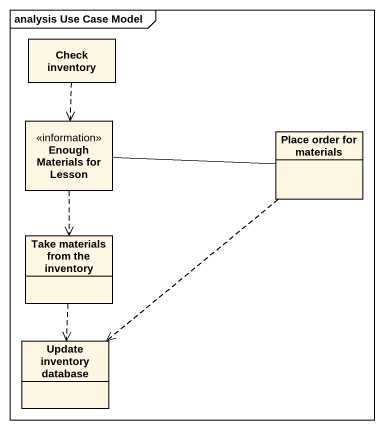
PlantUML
@startuml
mainframe analysis Use Case Model
hide circle
hide empty members
class "Check inventory" as Check_inventory
class "Enough Materials for Lesson" as Enough_Materials_for_Lesson <<information>>
class "Place order for materials" as Place_order_for_materials
class "Take materials from the inventory" as Take_materials_from_the
class "Update inventory database" as Update_inventory_database
Check_inventory ..> Enough_Materials_for_Lesson
Enough_Materials_for_Lesson -right- Place_order_for_materials
Enough_Materials_for_Lesson ..> Take_materials_from_the
Place_order_for_materials ..> Update_inventory_database
Take_materials_from_the ..> Update_inventory_database
@enduml
